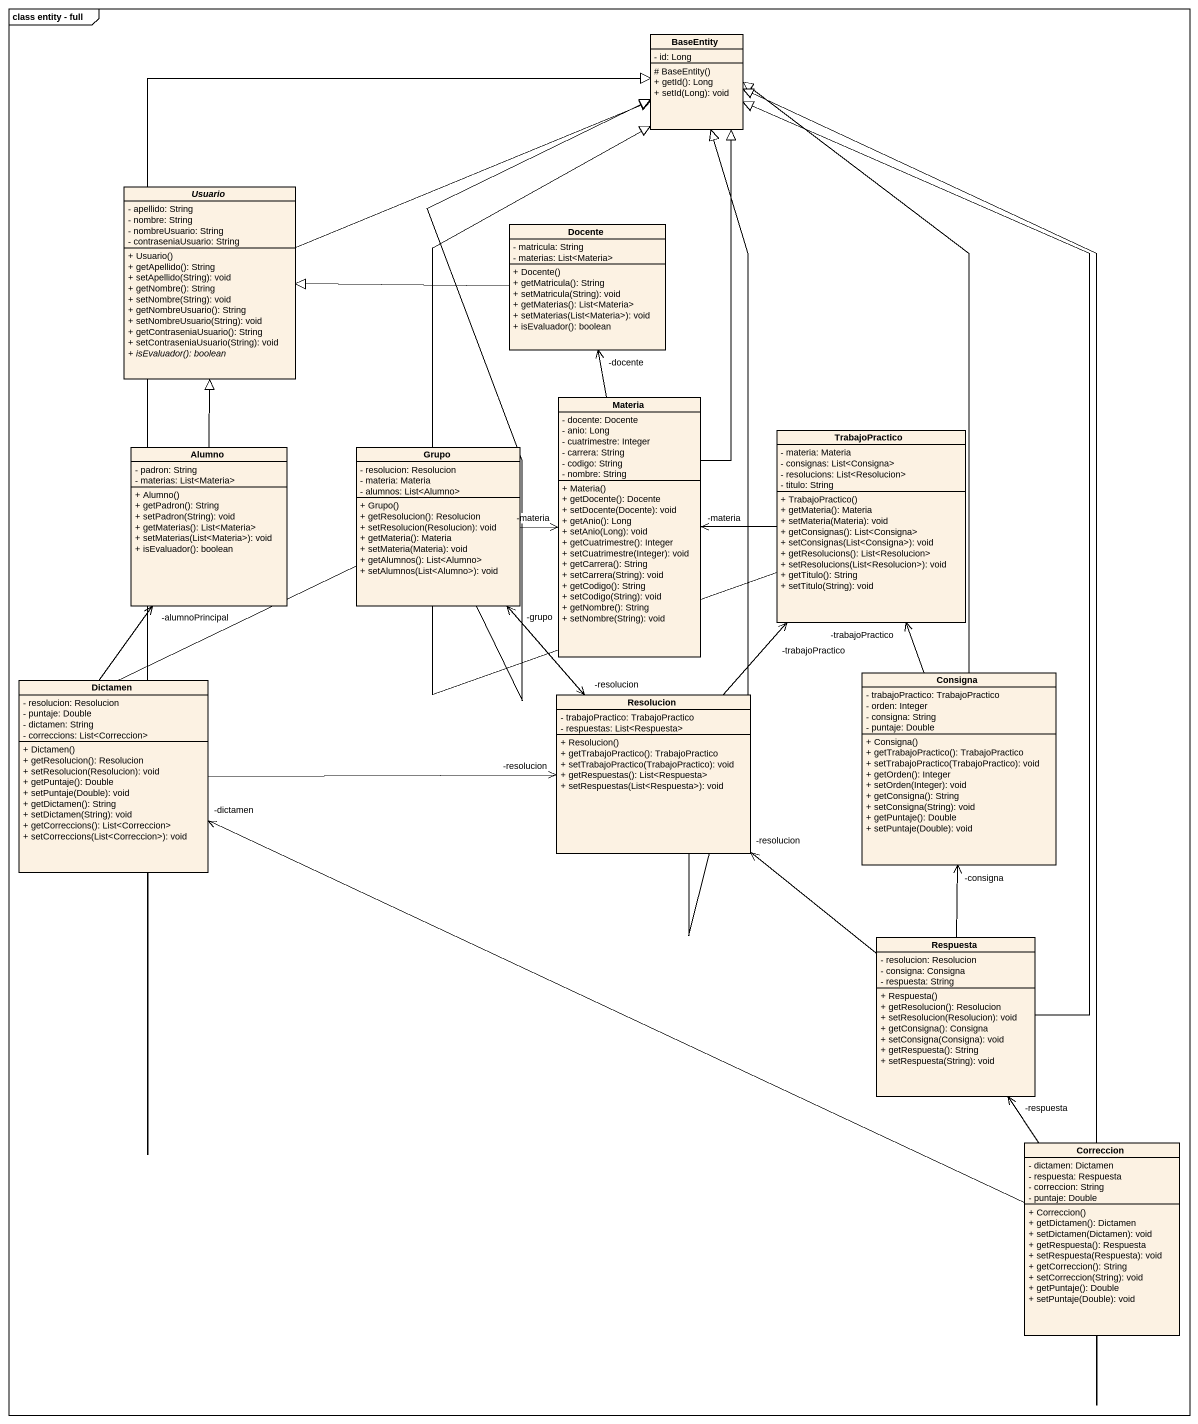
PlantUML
@startuml
mainframe class entity - full
hide circle
hide empty members
skinparam classAttributeIconSize 0
class BaseEntity {
  - id: Long
  # BaseEntity()
  + getId(): Long
  + setId(Long): void
}
abstract class Usuario {
  - apellido: String
  - nombre: String
  - nombreUsuario: String
  - contraseniaUsuario: String
  + Usuario()
  + getApellido(): String
  + setApellido(String): void
  + getNombre(): String
  + setNombre(String): void
  + getNombreUsuario(): String
  + setNombreUsuario(String): void
  + getContraseniaUsuario(): String
  + setContraseniaUsuario(String): void
  {abstract} + isEvaluador(): boolean
}
class Docente {
  - matricula: String
  - materias: List<Materia>
  + Docente()
  + getMatricula(): String
  + setMatricula(String): void
  + getMaterias(): List<Materia>
  + setMaterias(List<Materia>): void
  + isEvaluador(): boolean
}
class Materia {
  - docente: Docente
  - anio: Long
  - cuatrimestre: Integer
  - carrera: String
  - codigo: String
  - nombre: String
  + Materia()
  + getDocente(): Docente
  + setDocente(Docente): void
  + getAnio(): Long
  + setAnio(Long): void
  + getCuatrimestre(): Integer
  + setCuatrimestre(Integer): void
  + getCarrera(): String
  + setCarrera(String): void
  + getCodigo(): String
  + setCodigo(String): void
  + getNombre(): String
  + setNombre(String): void
}
class Alumno {
  - padron: String
  - materias: List<Materia>
  + Alumno()
  + getPadron(): String
  + setPadron(String): void
  + getMaterias(): List<Materia>
  + setMaterias(List<Materia>): void
  + isEvaluador(): boolean
}
class Grupo {
  - resolucion: Resolucion
  - materia: Materia
  - alumnos: List<Alumno>
  + Grupo()
  + getResolucion(): Resolucion
  + setResolucion(Resolucion): void
  + getMateria(): Materia
  + setMateria(Materia): void
  + getAlumnos(): List<Alumno>
  + setAlumnos(List<Alumno>): void
}
class TrabajoPractico {
  - materia: Materia
  - consignas: List<Consigna>
  - resolucions: List<Resolucion>
  - titulo: String
  + TrabajoPractico()
  + getMateria(): Materia
  + setMateria(Materia): void
  + getConsignas(): List<Consigna>
  + setConsignas(List<Consigna>): void
  + getResolucions(): List<Resolucion>
  + setResolucions(List<Resolucion>): void
  + getTitulo(): String
  + setTitulo(String): void
}
class Dictamen {
  - resolucion: Resolucion
  - puntaje: Double
  - dictamen: String
  - correccions: List<Correccion>
  + Dictamen()
  + getResolucion(): Resolucion
  + setResolucion(Resolucion): void
  + getPuntaje(): Double
  + setPuntaje(Double): void
  + getDictamen(): String
  + setDictamen(String): void
  + getCorreccions(): List<Correccion>
  + setCorreccions(List<Correccion>): void
}
class Consigna {
  - trabajoPractico: TrabajoPractico
  - orden: Integer
  - consigna: String
  - puntaje: Double
  + Consigna()
  + getTrabajoPractico(): TrabajoPractico
  + setTrabajoPractico(TrabajoPractico): void
  + getOrden(): Integer
  + setOrden(Integer): void
  + getConsigna(): String
  + setConsigna(String): void
  + getPuntaje(): Double
  + setPuntaje(Double): void
}
class Resolucion {
  - trabajoPractico: TrabajoPractico
  - respuestas: List<Respuesta>
  + Resolucion()
  + getTrabajoPractico(): TrabajoPractico
  + setTrabajoPractico(TrabajoPractico): void
  + getRespuestas(): List<Respuesta>
  + setRespuestas(List<Respuesta>): void
}
class Respuesta {
  - resolucion: Resolucion
  - consigna: Consigna
  - respuesta: String
  + Respuesta()
  + getResolucion(): Resolucion
  + setResolucion(Resolucion): void
  + getConsigna(): Consigna
  + setConsigna(Consigna): void
  + getRespuesta(): String
  + setRespuesta(String): void
}
class Correccion {
  - dictamen: Dictamen
  - respuesta: Respuesta
  - correccion: String
  - puntaje: Double
  + Correccion()
  + getDictamen(): Dictamen
  + setDictamen(Dictamen): void
  + getRespuesta(): Respuesta
  + setRespuesta(Respuesta): void
  + getCorreccion(): String
  + setCorreccion(String): void
  + getPuntaje(): Double
  + setPuntaje(Double): void
}
Usuario -right-|> BaseEntity
Docente -left-|> Usuario
Materia -up-|> BaseEntity
Materia -up-> "-docente" Docente
Alumno -up-|> Usuario
Grupo -up-|> BaseEntity
Grupo -right-> "-materia" Materia
Grupo -left-> "-alumnoPrincipal" Alumno
Grupo --> "-resolucion" Resolucion
TrabajoPractico -up-|> BaseEntity
TrabajoPractico -left-> "-materia" Materia
Dictamen -up-|> BaseEntity
Dictamen -right-> "-resolucion" Resolucion
Consigna -up-|> BaseEntity
Consigna -up-> "-trabajoPractico" TrabajoPractico
Resolucion -up-|> BaseEntity
Resolucion -up-> "-grupo" Grupo
Resolucion -up-> "-trabajoPractico" TrabajoPractico
Respuesta -up-|> BaseEntity
Respuesta -up-> "-consigna" Consigna
Respuesta -up-> "-resolucion" Resolucion
Correccion -up-|> BaseEntity
Correccion -left-> "-dictamen" Dictamen
Correccion -up-> "-respuesta" Respuesta
@enduml
